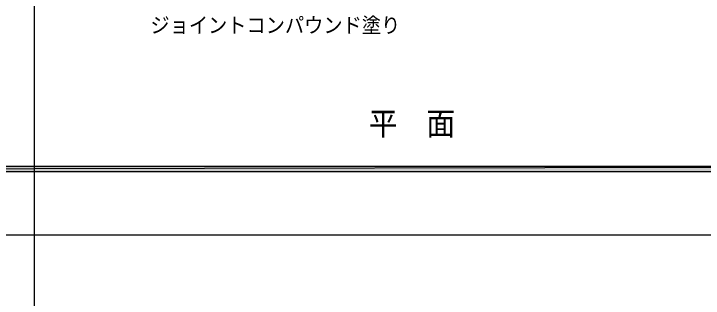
# Model space of a CAD drawing. Header units: millimetres. Extents: x 0 to 420, y 0 to 297.
# Drawn here: x 207.4 to 300.6, y 148.5 to 186.9 of the extents above; entities that cross this region are included whole.
import ezdxf
from ezdxf.enums import TextEntityAlignment as Align

# ---------------------------------------------------------------- set-up
doc = ezdxf.new("R2010")
doc.units = ezdxf.units.MM
doc.styles.add('kst32b', font='NotoSansJP-Variable.ttf')

msp = doc.modelspace()

# ---------------------------------------------------------------- hatches: boundary and pattern name
h = msp.add_hatch(color=7)
h.paths.add_polyline_path([(394.166, 165.629), (394.166, 166.328), (26.183, 165.629), (394.166, 165.629)])
h.paths.add_polyline_path([(394.166, 166.328), (26.183, 165.629), (26.183, 166.328), (394.166, 166.328)])

# ---------------------------------------------------------------- linework, layer by layer
at = {"lineweight": 13}
for points in [[(210.164, 285.983), (210.164, 45.995)], [(394.166, 156.993), (26.183, 156.993)]]:
    msp.add_lwpolyline(points, dxfattribs=at)
at = {"lineweight": 0}
for points in [[(394.166, 165.629), (394.166, 166.328), (26.183, 165.629)], [(394.166, 166.328), (26.183, 165.629), (26.183, 166.328)]]:
    msp.add_lwpolyline(points, close=True, dxfattribs=at)

# ---------------------------------------------------------------- texts
at = {"style": 'kst32b'}
for s, height, p, p2 in [('ジョイントコンパウンド塗り', 2.07913, (225.87, 184.34), (259.655, 184.34)), ('平\u3000面', 3.1187, (255.397, 170.519), (267.092, 170.519))]:
    msp.add_text(s, height=height, dxfattribs=at).set_placement(p, p2, align=Align.FIT)

doc.saveas('drawing.dxf')
